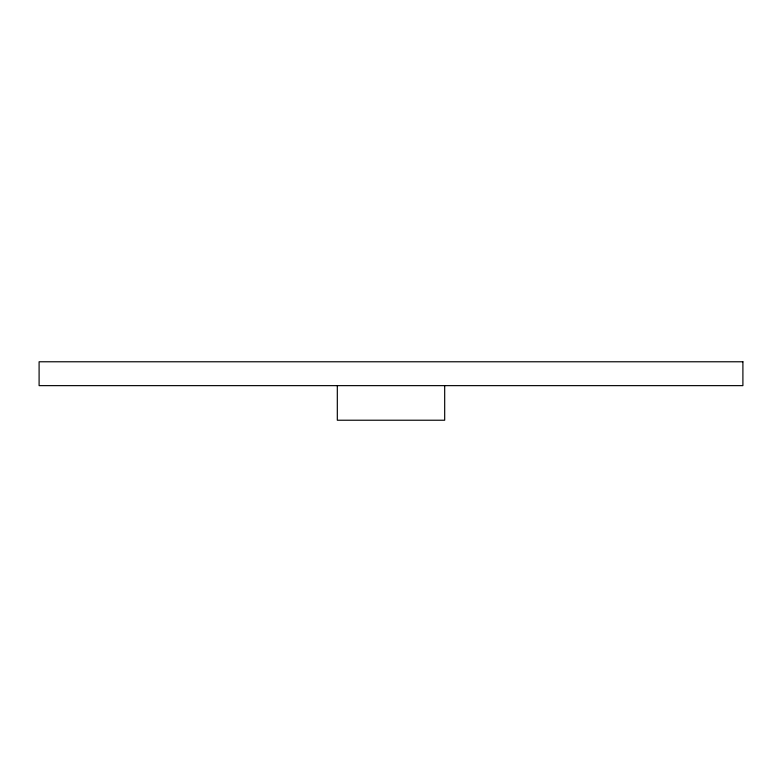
<?xml version="1.0" encoding="UTF-8"?>
<svg xmlns="http://www.w3.org/2000/svg" width="782" height="782" viewBox="0 0 782 782"><rect width="100%" height="100%" fill="white"/><g stroke="black" fill="none" stroke-linecap="round" stroke-linejoin="round"><path stroke-width="1.17" d="M444.684 385.634L444.684 420.227L337.316 420.227L337.316 385.634M742.9 361.773L39.1 361.773L39.1 385.634L742.9 385.634L742.9 361.773"/></g></svg>
